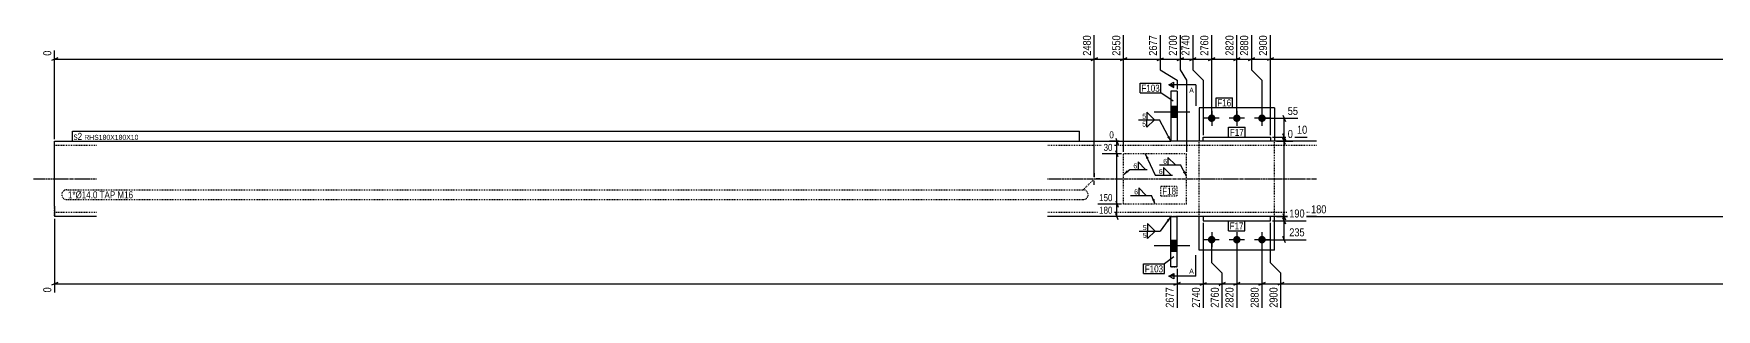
# Model space of a CAD drawing. Header units: millimetres. Extents: x 12 to 53594, y 7 to 1833.
# Drawn here: x 12 to 4026, y 8 to 667 of the extents above; entities that cross this region are included whole.
import ezdxf

# ---------------------------------------------------------------- set-up
doc = ezdxf.new("R2010")
doc.units = ezdxf.units.MM
doc.linetypes.add('DXK_LINE_DOT2', pattern=[3.9198, 1.9599, -1.9599])
doc.linetypes.add('DXK_LINE_DOT3', pattern=[5.9187, 2.979, -0.9799, 0.9799, -0.9799])
for name, color, linetype in [('MÅLSÆTNING', 7, 'Continuous'), ('STÅL', 7, 'Continuous'), ('TEKST', 7, 'Continuous')]:
    doc.layers.add(name, color=color, linetype=linetype)
doc.styles.add('Arial', font='ARIAL.TTF', dxfattribs={"height": 0.2})
doc.styles.add('Arial Narrow', font='ARIALN.TTF', dxfattribs={"height": 0.2})

msp = doc.modelspace()

# ---------------------------------------------------------------- hatches: boundary and pattern name
at = {"layer": 'STÅL', "linetype": 'Continuous'}
for points in [[(2739.5, 466.6), (2739.5, 492.6), (2724.5, 492.6), (2724.5, 466.6)], [(2739.5, 466.6), (2739.5, 492.6), (2724.5, 492.6), (2724.5, 466.6)], [(2822, 455.7, -1), (2822, 473.7, -1)], [(2882, 455.7, -1), (2882, 473.7, -1)], [(2942, 455.7, -1), (2942, 473.7, -1)], [(2724.5, 172.6), (2724.5, 146.6), (2739.5, 146.6), (2739.5, 172.6)], [(2724.5, 172.6), (2724.5, 146.6), (2739.5, 146.6), (2739.5, 172.6)], [(2822, 165.6, -1), (2822, 183.6, -1)], [(2882, 165.6, -1), (2882, 183.6, -1)], [(2942, 165.6, -1), (2942, 183.6, -1)]]:
    msp.add_hatch(color=96, dxfattribs=at).paths.add_polyline_path(points)
at = {"layer": 'TEKST', "linetype": 'Continuous'}
for color, points in [(30, [(2732, 544.3), (2732, 538.1), (2719.5, 544.3)]), (3, [(2721.5, 422.2), (2724.5, 409.6), (2716, 419.3)]), (3, [(2666.2, 367), (2663.7, 379.7), (2671.8, 369.6)]), (3, [(2758.9, 338.6), (2762, 326.1), (2753.4, 335.7)]), (3, [(2685.4, 272.4), (2687.5, 259.7), (2679.7, 269.9)]), (3, [(2714.6, 221.4), (2724.5, 229.6), (2719.7, 217.7)]), (30, [(2732, 93.4), (2732, 87.2), (2719.5, 87.2)])]:
    msp.add_hatch(color=color, dxfattribs=at).paths.add_polyline_path(points)

# ---------------------------------------------------------------- linework, layer by layer
at = {"layer": 'MÅLSÆTNING', "color": 7, "linetype": 'Continuous'}
for p, q in [((2699.5, 663), (2699.5, 580.7)), ((2747, 663), (2747, 580.7)), ((2777, 663), (2777, 580.7)), ((2822, 469.7), (2822, 663)), ((2822, 469.7), (2822, 663)), ((2882, 469.7), (2882, 663)), ((2917, 663), (2917, 580.7)), ((2962, 424.7), (2962, 663)), ((2962, 424.7), (2962, 663)), ((69.5, 608.7), (54.5, 602.7)), ((62, 414.6), (62, 626.4)), ((62, 605.7), (2542, 605.7)), ((2549.5, 608.7), (2534.5, 602.7)), ((2534.5, 602.7), (2549.5, 608.7)), ((2542, 605.7), (2612, 605.7)), ((2619.5, 608.7), (2604.5, 602.7)), ((2604.5, 602.7), (2619.5, 608.7)), ((2692, 602.7), (2707, 608.7)), ((2739.5, 602.7), (2754.5, 608.7)), ((2769.5, 602.7), (2784.5, 608.7)), ((2777, 605.7), (2822, 605.7)), ((2814.5, 602.7), (2829.5, 608.7)), ((2829.5, 608.7), (2814.5, 602.7)), ((2874.5, 602.7), (2889.5, 608.7)), ((2909.5, 602.7), (2924.5, 608.7)), ((2917, 605.7), (2962, 605.7)), ((2969.5, 608.7), (2954.5, 602.7)), ((2969.5, 608.7), (2954.5, 602.7)), ((2962, 605.7), (6673.4, 605.7)), ((2699.5, 580.7), (2739.5, 555.7)), ((2699.5, 580.7), (2739.5, 555.7)), ((2747, 580.7), (2762, 555.7)), ((2747, 580.7), (2762, 555.7)), ((2777, 580.7), (2802, 555.7)), ((2777, 580.7), (2802, 555.7)), ((2917, 580.7), (2942, 555.7)), ((2917, 580.7), (2942, 555.7)), ((2739.5, 555.7), (2739.5, 534.6)), ((2739.5, 555.7), (2739.5, 534.6)), ((2762, 555.7), (2762, 384.7)), ((2762, 555.7), (2762, 384.7)), ((2802, 555.7), (2802, 424.7)), ((2802, 555.7), (2802, 424.7)), ((2942, 555.7), (2942, 469.7)), ((2942, 555.7), (2942, 469.7)), ((2947, 464.7), (3027.8, 464.7)), ((2992, 472.2), (2998, 457.2)), ((2995, 419.7), (2995, 464.7)), ((2601.5, 409.7), (2578, 409.7)), ((2593.1, 417.2), (2599.1, 402.2)), ((2596.1, 379.7), (2596.1, 409.7)), ((2967, 419.7), (3049.8, 419.7)), ((2967, 419.7), (3049.8, 419.7)), ((2977, 409.7), (3015.7, 409.7)), ((2998, 412.2), (2992, 427.2)), ((2992, 427.2), (2998, 412.2)), ((2998, 402.2), (2992, 417.2)), ((2998, 402.2), (2992, 417.2)), ((2995, 409.7), (2995, 419.7)), ((2995, 229.6), (2995, 409.7)), ((2607, 379.7), (2560.9, 379.7)), ((2607, 379.7), (2560.9, 379.7)), ((2599.1, 372.2), (2593.1, 387.2)), ((2599.1, 372.2), (2593.1, 387.2)), ((2596.1, 259.7), (2596.1, 379.7)), ((2607, 259.7), (2550.3, 259.7)), ((2607, 259.7), (2550.3, 259.7)), ((2593.1, 267.2), (2599.1, 252.2)), ((2593.1, 267.2), (2599.1, 252.2)), ((2596.1, 229.6), (2596.1, 259.7)), ((62, 224.6), (62, 48.6)), ((2607, 229.6), (2550.3, 229.6)), ((2599.1, 222.1), (2593.1, 237.1)), ((2802, 214.6), (2802, 12)), ((2962, 119.3), (2962, 214.6)), ((2962, 119.3), (2962, 214.6)), ((2967, 219.6), (3047.3, 219.6)), ((2977, 229.6), (5131.8, 229.6)), ((2977, 229.6), (5131.8, 229.6)), ((2992, 237.1), (2998, 222.1)), ((2992, 237.1), (2998, 222.1)), ((2998, 212.1), (2992, 227.1)), ((2992, 227.1), (2998, 212.1)), ((2995, 219.6), (2995, 229.6)), ((2995, 174.6), (2995, 219.6)), ((2822, 119.3), (2822, 169.6)), ((2822, 119.3), (2822, 169.6)), ((2882, 169.6), (2882, 12)), ((2882, 169.6), (2882, 12)), ((2942, 169.6), (2942, 12)), ((2947, 174.6), (3047.3, 174.6)), ((2998, 167.1), (2992, 182.1)), ((2739.5, 104.6), (2739.5, 12)), ((2739.5, 104.6), (2739.5, 12)), ((2847, 94.3), (2822, 119.3)), ((2847, 94.3), (2822, 119.3)), ((2847, 12), (2847, 94.3)), ((2987, 94.3), (2962, 119.3)), ((2987, 94.3), (2962, 119.3)), ((2987, 12), (2987, 94.3)), ((2987, 12), (2987, 94.3)), ((69.5, 72.3), (54.5, 66.3)), ((62, 69.3), (2739.5, 69.3)), ((2747, 72.3), (2732, 66.3)), ((2732, 66.3), (2747, 72.3)), ((2794.5, 66.3), (2809.5, 72.3)), ((2802, 69.3), (2847, 69.3)), ((2854.5, 72.3), (2839.5, 66.3)), ((2874.5, 66.3), (2889.5, 72.3)), ((2889.5, 72.3), (2874.5, 66.3)), ((2934.5, 66.3), (2949.5, 72.3)), ((2942, 69.3), (2987, 69.3)), ((2994.5, 72.3), (2979.5, 66.3)), ((2994.5, 72.3), (2979.5, 66.3)), ((2987, 69.3), (5227, 69.3))]:
    msp.add_line(p, q, dxfattribs=at)
at = {"layer": 'STÅL', "color": 2, "linetype": 'Continuous'}
for p, q in [((2724.5, 529.6), (2724.5, 409.6)), ((2739.5, 529.6), (2724.5, 529.6)), ((2739.5, 529.6), (2739.5, 409.6)), ((2792, 489.7), (2792, 409.6)), ((2972, 489.7), (2792, 489.7)), ((2972, 489.7), (2972, 409.6)), ((62, 254.6), (62, 409.6)), ((62, 409.6), (162, 409.6)), ((2430, 409.6), (2724.5, 409.6)), ((2739.5, 409.6), (2724.5, 409.6)), ((3072, 409.6), (2739.5, 409.6)), ((2802, 409.7), (2802, 419.7)), ((2802, 419.7), (2962, 419.7)), ((2962, 419.7), (2962, 409.7)), ((62, 254.6), (62, 229.6)), ((162, 229.6), (62, 229.6)), ((2724.5, 229.6), (2430, 229.6)), ((2724.5, 109.6), (2724.5, 229.6)), ((2724.5, 229.6), (2739.5, 229.6)), ((2739.5, 109.6), (2739.5, 229.6)), ((3072, 229.6), (2739.5, 229.6)), ((2792, 149.7), (2792, 229.6)), ((2802, 229.6), (2802, 219.6)), ((2802, 219.6), (2962, 219.6)), ((2962, 219.6), (2962, 229.6)), ((2972, 149.7), (2972, 229.6)), ((2972, 149.7), (2792, 149.7)), ((2739.5, 109.6), (2724.5, 109.6))]:
    msp.add_line(p, q, dxfattribs=at)
at = {"layer": 'STÅL', "color": 7, "linetype": 'DXK_LINE_DOT2'}
for p, q in [((2739.5, 529.6), (2724.5, 529.6)), ((2739.5, 409.6), (2724.5, 409.6)), ((2792, 229.6), (2792, 409.6)), ((2962, 409.7), (2802, 409.7)), ((2972, 229.6), (2972, 409.6)), ((162, 399.6), (62, 399.6)), ((3072, 399.6), (2430, 399.6)), ((2762, 379.7), (2612, 379.7)), ((2612, 259.7), (2612, 379.7)), ((2762, 259.7), (2762, 379.7)), ((62, 231.6), (62, 254.6)), ((2762, 259.7), (2612, 259.7)), ((162, 239.6), (62, 239.6)), ((3072, 239.6), (2430, 239.6)), ((3072, 229.6), (2724.5, 229.6)), ((2962, 229.6), (2802, 229.6)), ((2724.5, 109.6), (2739.5, 109.6))]:
    msp.add_line(p, q, dxfattribs=at)
at = {"layer": 'STÅL', "color": 96, "linetype": 'Continuous'}
for p, q in [((2739.5, 492.6), (2724.5, 492.6)), ((2739.5, 492.6), (2724.5, 492.6)), ((2822, 482.7), (2822, 446.7)), ((2882, 482.7), (2882, 446.7)), ((2942, 482.7), (2942, 446.7)), ((2769.5, 479.6), (2684.5, 479.6)), ((2769.5, 479.6), (2684.5, 479.6)), ((2739.5, 466.6), (2724.5, 466.6)), ((2739.5, 466.6), (2724.5, 466.6)), ((2840, 464.7), (2804, 464.7)), ((2900, 464.7), (2864, 464.7)), ((2960, 464.7), (2924, 464.7)), ((2542, 333.6), (2542, 324.3)), ((2528, 319.6), (2537.3, 319.6)), ((2542, 305.6), (2542, 315)), ((2556, 319.6), (2546.7, 319.6)), ((2739.5, 172.6), (2724.5, 172.6)), ((2739.5, 172.6), (2724.5, 172.6)), ((2840, 174.6), (2804, 174.6)), ((2822, 192.6), (2822, 156.6)), ((2900, 174.6), (2864, 174.6)), ((2882, 192.6), (2882, 156.6)), ((2960, 174.6), (2924, 174.6)), ((2942, 192.6), (2942, 156.6)), ((2769.5, 159.6), (2684.5, 159.6)), ((2769.5, 159.6), (2684.5, 159.6)), ((2739.5, 146.6), (2724.5, 146.6)), ((2739.5, 146.6), (2724.5, 146.6))]:
    msp.add_line(p, q, dxfattribs=at)
at = {"layer": 'STÅL', "color": 7, "linetype": 'DXK_LINE_DOT3'}
for p, q in [((12, 319.6), (162, 319.6)), ((2430, 319.6), (3072, 319.6))]:
    msp.add_line(p, q, dxfattribs=at)
at = {"layer": 'TEKST', "color": 30, "linetype": 'Continuous'}
for p, q in [((2719.5, 544.3), (2732, 550.6)), ((2719.5, 544.3), (2732, 538.1)), ((2732, 538.1), (2732, 550.6)), ((2719.5, 87.2), (2732, 93.4))]:
    msp.add_line(p, q, dxfattribs=at)
at = {"layer": 'TEKST', "color": 3, "linetype": 'Continuous'}
for p, q in [((2724.5, 409.6), (2697.9, 461)), ((2762, 326.1), (2747.6, 353.2)), ((2687.5, 259.7), (2678.4, 280.5)), ((2724.5, 229.6), (2699.4, 195))]:
    msp.add_line(p, q, dxfattribs=at)

# ---------------------------------------------------------------- wipeouts: each hides what was drawn before it
at = {"color": 0}
for points in [[(2512.4, 273.4), (2512.4, 290.9), (93.8, 290.9), (93.8, 273.4)], [(2645.7, 282), (2645.7, 296.5), (2636.1, 296.5), (2636.1, 282)]]:
    msp.add_wipeout(points, dxfattribs=at).dxf.layer = 'TEKST'
at = {"color": 0, "linetype": 'Continuous'}
msp.add_wipeout([(2779.5, 93.4), (2779.5, 105.9), (2768.4, 105.9), (2768.4, 93.4)], dxfattribs=at).dxf.layer = 'TEKST'

# ---------------------------------------------------------------- next in the draw order: linework, layer by layer
at = {"layer": 'TEKST', "color": 3, "linetype": 'Continuous'}
for p, q in [((2666.1, 280.5), (2648.3, 298.4)), ((2648.3, 298.4), (2648.3, 280.5)), ((2628.3, 280.5), (2678.4, 280.5)), ((2648.3, 280.5), (2666.1, 280.5))]:
    msp.add_line(p, q, dxfattribs=at)
at = {"layer": 'TEKST', "color": 7, "linetype": 'Continuous'}
for q in [(2784.5, 137.2), (2719.5, 87.2)]:
    msp.add_line((2784.5, 87.2), q, dxfattribs=at)

# ---------------------------------------------------------------- next in the draw order: texts
at = {"layer": 'TEKST', "color": 3, "style": 'Arial Narrow'}
msp.add_text('6', height=11.9, dxfattribs=at).set_placement((2637.1, 283))
at = {"layer": 'TEKST', "color": 3, "linetype": 'Continuous', "style": 'Arial'}
msp.add_text('A', height=11.9, dxfattribs=at).set_placement((2768.4, 93.4))

# ---------------------------------------------------------------- next in the draw order: wipeouts: each hides what was drawn before it
at = {"color": 0, "linetype": 'Continuous'}
for points, layer in [([(2958, 667), (2930, 667), (2930, 610.2), (2958, 610.2)], 'MÅLSÆTNING'), ([(58, 630.4), (30, 630.4), (30, 610.2), (58, 610.2)], 'MÅLSÆTNING'), ([(3031.8, 468.7), (3031.8, 496.7), (2999.5, 496.7), (2999.5, 468.7)], 'MÅLSÆTNING'), ([(2592.1, 413.2), (2592.1, 437.7), (2574.5, 437.7), (2574.5, 413.2)], 'MÅLSÆTNING'), ([(2588.9, 263.2), (2588.9, 287.7), (2549.9, 287.7), (2549.9, 263.2)], 'MÅLSÆTNING'), ([(5132.2, 233.6), (5132.2, 261.6), (3055.1, 261.6), (3055.1, 233.6)], 'MÅLSÆTNING'), ([(58, 64.7), (30, 64.7), (30, 44.6), (58, 44.6)], 'MÅLSÆTNING'), ([(2843, 64.7), (2815, 64.7), (2815, 8), (2843, 8)], 'MÅLSÆTNING'), ([(2983, 64.7), (2955, 64.7), (2955, 8), (2983, 8)], 'MÅLSÆTNING'), ([(2779.5, 525.6), (2779.5, 538.1), (2768.4, 538.1), (2768.4, 525.6)], 'TEKST')]:
    msp.add_wipeout(points, dxfattribs=at).dxf.layer = layer
at = {"color": 0}
for points in [[(2698, 528.2), (2698, 545.7), (2654.3, 545.7), (2654.3, 528.2)], [(2665.2, 462.5), (2665.2, 477), (2655.5, 477), (2655.5, 462.5)], [(127.6, 413.1), (127.6, 430.6), (107.3, 430.6), (107.3, 413.1)], [(2898.5, 422.6), (2898.5, 440.1), (2865.5, 440.1), (2865.5, 422.6)], [(2704.6, 330.6), (2704.6, 345.1), (2695, 345.1), (2695, 330.6)], [(2512.4, 273.4), (2512.4, 290.9), (93.8, 290.9), (93.8, 273.4)], [(2737, 282.3), (2737, 299.8), (2704, 299.8), (2704, 282.3)], [(2666.6, 196.5), (2666.6, 211), (2657, 211), (2657, 196.5)], [(2897.9, 199.1), (2897.9, 216.6), (2864.9, 216.6), (2864.9, 199.1)]]:
    msp.add_wipeout(points, dxfattribs=at).dxf.layer = 'TEKST'

# ---------------------------------------------------------------- next in the draw order: linework, layer by layer
at = {"layer": 'MÅLSÆTNING', "color": 7, "linetype": 'Continuous'}
for p, q in [((2612, 384.7), (2612, 663)), ((2612, 384.7), (2612, 663)), ((2917, 663), (2917, 580.7)), ((2882, 605.7), (2917, 605.7)), ((2924.5, 608.7), (2909.5, 602.7)), ((2802, 214.6), (2802, 12)), ((2967, 219.6), (3047.3, 219.6)), ((2942, 169.6), (2942, 12)), ((2847, 12), (2847, 94.3)), ((2739.5, 69.3), (2802, 69.3)), ((2794.5, 66.3), (2809.5, 72.3)), ((2839.5, 66.3), (2854.5, 72.3)), ((2847, 69.3), (2882, 69.3)), ((2882, 69.3), (2942, 69.3)), ((2949.5, 72.3), (2934.5, 66.3))]:
    msp.add_line(p, q, dxfattribs=at)
at = {"layer": 'TEKST', "color": 7, "linetype": 'Continuous'}
for q in [(2719.5, 544.3), (2784.5, 494.3)]:
    msp.add_line((2784.5, 544.3), q, dxfattribs=at)
at = {"layer": 'TEKST', "color": 3, "linetype": 'Continuous'}
for p, q in [((2685.6, 461), (2667.7, 478.9)), ((2667.7, 478.9), (2667.7, 461)), ((2667.7, 461), (2685.6, 461)), ((2663.7, 379.7), (2687.2, 329.1)), ((2687.2, 329.1), (2728.6, 329.1)), ((2725, 329.1), (2707.2, 346.9)), ((2707.2, 346.9), (2707.2, 329.1)), ((2707.2, 329.1), (2725, 329.1)), ((2687, 195), (2669.2, 212.9)), ((2669.2, 212.9), (2669.2, 195)), ((2669.2, 195), (2687, 195))]:
    msp.add_line(p, q, dxfattribs=at)
at = {"layer": 'TEKST', "color": 7, "linetype": 'DXK_LINE_DOT2'}
for p, q in [((90.8, 293.9), (2515.4, 293.9)), ((2542, 319.6), (2515.4, 293.9)), ((90.8, 270.4), (2515.4, 270.4))]:
    msp.add_line(p, q, dxfattribs=at)
for centre, start, end in [((90.8, 282.1), 90, 270), ((2515.4, 282.1), 270, 90)]:
    msp.add_arc(centre, 11.8, start, end, dxfattribs=at)

# ---------------------------------------------------------------- next in the draw order: texts
at = {"layer": 'MÅLSÆTNING', "color": 3, "linetype": 'Continuous', "style": 'Arial Narrow'}
for s, height, p in [('2900', 19.09, (2954, 614.2)), ('0', 19.1, (54, 614.2)), ('0', 19.1, (54, 48.6)), ('2760', 19.09, (2839, 12)), ('2900', 19.09, (2979, 12))]:
    msp.add_text(s, height=height, rotation=90.0002, dxfattribs=at).set_placement(p)
for s, height, p in [('55', 19.09, (3003.5, 472.7)), ('0', 16.7, (2578, 416.7)), ('180', 19.09, (3059.1, 237.6))]:
    msp.add_text(s, height=height, dxfattribs=at).set_placement(p)
at = {"layer": 'TEKST', "color": 3, "linetype": 'Continuous', "style": 'Arial'}
msp.add_text('A', height=11.9, dxfattribs=at).set_placement((2768.4, 525.6))
at = {"layer": 'TEKST', "color": 3, "style": 'Arial Narrow'}
for s, height, p in [('6', 11.9, (2696, 331.6)), ('1*Ø14.0 TAP M16', 16.702, (93.8, 273.4))]:
    msp.add_text(s, height=height, dxfattribs=at).set_placement(p)

# ---------------------------------------------------------------- next in the draw order: wipeouts: each hides what was drawn before it
at = {"color": 0, "linetype": 'Continuous'}
for points in [[(3053.8, 423.7), (3053.8, 451.7), (3021.5, 451.7), (3021.5, 423.7)], [(2588.9, 233.1), (2588.9, 257.6), (2549.9, 257.6), (2549.9, 233.1)]]:
    msp.add_wipeout(points, dxfattribs=at).dxf.layer = 'MÅLSÆTNING'
at = {"color": 0}
for points in [[(2698, 528.2), (2698, 545.7), (2654.3, 545.7), (2654.3, 528.2)], [(127.6, 413.1), (127.6, 430.6), (107.3, 430.6), (107.3, 413.1)], [(2898.5, 422.6), (2898.5, 440.1), (2865.5, 440.1), (2865.5, 422.6)], [(2737, 282.3), (2737, 299.8), (2704, 299.8), (2704, 282.3)], [(2897.9, 199.1), (2897.9, 216.6), (2864.9, 216.6), (2864.9, 199.1)]]:
    msp.add_wipeout(points, dxfattribs=at).dxf.layer = 'TEKST'

# ---------------------------------------------------------------- next in the draw order: linework, layer by layer
at = {"layer": 'MÅLSÆTNING', "color": 7, "linetype": 'Continuous'}
msp.add_line((2977, 409.7), (3015.7, 409.7), dxfattribs=at)
at = {"layer": 'TEKST', "color": 7, "linetype": 'Continuous'}
for p, q in [((2651.3, 548.7), (2701, 548.7)), ((2651.3, 525.2), (2651.3, 548.7)), ((2651.3, 525.2), (2701, 525.2)), ((2701, 525.2), (2701, 548.7)), ((2730.4, 505.8), (2701, 525.2)), ((2862.5, 443.1), (2901.5, 443.1)), ((2862.5, 419.6), (2862.5, 443.1)), ((2901.5, 419.6), (2901.5, 443.1)), ((104.3, 410.1), (104.3, 433.6)), ((2862.5, 419.6), (2901.5, 419.6)), ((2861.9, 219.6), (2900.9, 219.6)), ((2861.9, 196.1), (2861.9, 219.6)), ((2900.9, 196.1), (2900.9, 219.6)), ((2861.9, 196.1), (2900.9, 196.1))]:
    msp.add_line(p, q, dxfattribs=at)
at = {"layer": 'TEKST', "color": 7, "linetype": 'DXK_LINE_DOT2'}
for p, q in [((2701, 302.8), (2740, 302.8)), ((2701, 279.3), (2701, 302.8)), ((2740, 279.3), (2740, 302.8)), ((2701.7, 279.3), (2701, 279.3)), ((2701, 279.3), (2740, 279.3))]:
    msp.add_line(p, q, dxfattribs=at)

# ---------------------------------------------------------------- next in the draw order: texts
at = {"layer": 'MÅLSÆTNING', "color": 3, "linetype": 'Continuous', "style": 'Arial Narrow'}
for s, height, p in [('10', 19.09, (3025.5, 427.7)), ('150', 16.7, (2553.4, 266.7)), ('180', 16.7, (2553.4, 236.6))]:
    msp.add_text(s, height=height, dxfattribs=at).set_placement(p)
at = {"layer": 'TEKST', "color": 3, "style": 'Arial Narrow'}
for s, p in [('F103', (2654.3, 528.2)), ('F17', (2865.5, 422.6)), ('F18', (2704, 282.3)), ('F17', (2864.9, 199.1))]:
    msp.add_text(s, height=16.7, dxfattribs=at).set_placement(p)

# ---------------------------------------------------------------- next in the draw order: wipeouts: each hides what was drawn before it
at = {"color": 0, "linetype": 'Continuous'}
for points, layer in [([(2913, 667), (2885, 667), (2885, 610.2), (2913, 610.2)], 'MÅLSÆTNING'), ([(2588.9, 383.2), (2588.9, 407.7), (2560.6, 407.7), (2560.6, 383.2)], 'MÅLSÆTNING'), ([(3047.7, 223.6), (3047.7, 251.6), (3003.1, 251.6), (3003.1, 223.6)], 'MÅLSÆTNING'), ([(2735.5, 64.7), (2707.5, 64.7), (2707.5, 8), (2735.5, 8)], 'MÅLSÆTNING'), ([(2798, 64.7), (2770, 64.7), (2770, 8), (2798, 8)], 'MÅLSÆTNING'), ([(2878, 64.7), (2850, 64.7), (2850, 8), (2878, 8)], 'MÅLSÆTNING'), ([(2938, 64.7), (2910, 64.7), (2910, 8), (2938, 8)], 'MÅLSÆTNING'), ([(2665.2, 443.8), (2665.2, 458.3), (2655.5, 458.3), (2655.5, 443.8)], 'TEKST'), ([(2666.6, 177.8), (2666.6, 192.3), (2657, 192.3), (2657, 177.8)], 'TEKST')]:
    msp.add_wipeout(points, dxfattribs=at).dxf.layer = layer
at = {"color": 0}
for points in [[(2503.9, 413.1), (2503.9, 425.6), (132.8, 425.6), (132.8, 413.1)], [(2714.9, 354.7), (2714.9, 369.2), (2705.3, 369.2), (2705.3, 354.7)], [(2643.9, 344.1), (2643.9, 358.6), (2634.3, 358.6), (2634.3, 344.1)]]:
    msp.add_wipeout(points, dxfattribs=at).dxf.layer = 'TEKST'

# ---------------------------------------------------------------- next in the draw order: hatches: boundary and pattern name
at = {"layer": 'TEKST', "linetype": 'Continuous'}
msp.add_hatch(color=3, dxfattribs=at).paths.add_polyline_path([(2623.5, 335.9), (2612, 330.1), (2619.4, 340.6)])

# ---------------------------------------------------------------- next in the draw order: linework, layer by layer
at = {"layer": 'MÅLSÆTNING', "color": 7, "linetype": 'Continuous'}
for p, q in [((2542, 324.6), (2542, 663)), ((2542, 324.6), (2542, 663)), ((2882, 469.7), (2882, 663)), ((2822, 605.7), (2882, 605.7)), ((2889.5, 608.7), (2874.5, 602.7))]:
    msp.add_line(p, q, dxfattribs=at)
at = {"layer": 'TEKST', "color": 3, "linetype": 'Continuous'}
for p, q in [((2647.8, 461), (2697.9, 461)), ((2667.7, 461), (2685.6, 461)), ((2685.6, 461), (2667.7, 443.2)), ((2667.7, 443.2), (2667.7, 461)), ((2735.3, 353.2), (2717.5, 371)), ((2717.5, 371), (2717.5, 353.2)), ((2612, 330.1), (2626.5, 342.6)), ((2626.5, 342.6), (2667.9, 342.6)), ((2664.3, 342.6), (2646.5, 360.5)), ((2646.5, 360.5), (2646.5, 342.6)), ((2646.5, 342.6), (2664.3, 342.6)), ((2697.5, 353.2), (2747.6, 353.2)), ((2717.5, 353.2), (2735.3, 353.2)), ((2649.2, 195), (2699.4, 195)), ((2669.2, 195), (2687, 195)), ((2687, 195), (2669.2, 177.2)), ((2669.2, 177.2), (2669.2, 195))]:
    msp.add_line(p, q, dxfattribs=at)
at = {"layer": 'TEKST', "color": 30, "linetype": 'Continuous'}
for p, q in [((2732, 80.9), (2719.5, 87.2)), ((2732, 93.4), (2732, 80.9))]:
    msp.add_line(p, q, dxfattribs=at)

# ---------------------------------------------------------------- next in the draw order: texts
at = {"layer": 'MÅLSÆTNING', "color": 3, "linetype": 'Continuous', "style": 'Arial Narrow'}
for s, p in [('2880', (2909, 614.2)), ('2677', (2731.5, 12)), ('2740', (2794, 12)), ('2820', (2874, 12)), ('2880', (2934, 12))]:
    msp.add_text(s, height=19.09, rotation=90.0002, dxfattribs=at).set_placement(p)
for s, height, p in [('30', 16.7, (2564.1, 386.7)), ('190', 19.09, (3007.1, 227.6))]:
    msp.add_text(s, height=height, dxfattribs=at).set_placement(p)
at = {"layer": 'TEKST', "color": 3, "style": 'Arial Narrow'}
for s, p in [('5', (2656.5, 463.5)), ('6', (2706.3, 355.7)), ('6', (2635.3, 345.1)), ('5', (2658, 197.5))]:
    msp.add_text(s, height=11.9, dxfattribs=at).set_placement(p)
at = {"layer": 'TEKST', "color": 3, "linetype": 'Continuous', "style": 'Arial Narrow'}
for p in [(2656.5, 444.8), (2658, 178.8)]:
    msp.add_text('5', height=11.9, dxfattribs=at).set_placement(p)

# ---------------------------------------------------------------- next in the draw order: wipeouts: each hides what was drawn before it
at = {"color": 0, "linetype": 'Continuous'}
for points in [[(3019.7, 413.7), (3019.7, 441.7), (2999.5, 441.7), (2999.5, 413.7)], [(3047.7, 178.6), (3047.7, 206.6), (3003.1, 206.6), (3003.1, 178.6)]]:
    msp.add_wipeout(points, dxfattribs=at).dxf.layer = 'MÅLSÆTNING'
at = {"color": 0}
msp.add_wipeout([(2503.9, 413.1), (2503.9, 425.6), (132.8, 425.6), (132.8, 413.1)], dxfattribs=at).dxf.layer = 'TEKST'

# ---------------------------------------------------------------- next in the draw order: linework, layer by layer
at = {"layer": 'TEKST', "color": 7, "linetype": 'Continuous'}
for p, q in [((104.3, 433.6), (2506.9, 433.6)), ((104.3, 410.1), (2506.9, 410.1)), ((2506.9, 410.1), (2506.9, 433.6))]:
    msp.add_line(p, q, dxfattribs=at)

# ---------------------------------------------------------------- next in the draw order: texts
at = {"layer": 'MÅLSÆTNING', "color": 3, "linetype": 'Continuous', "style": 'Arial Narrow'}
for s, height, p in [('0', 19.1, (3003.5, 417.7)), ('235', 19.09, (3007.1, 182.6))]:
    msp.add_text(s, height=height, dxfattribs=at).set_placement(p)
at = {"layer": 'TEKST', "color": 3, "style": 'Arial Narrow'}
for s, height, p in [('s2', 16.7, (107.3, 413.1)), ('RHS180X180X10', 11.93, (132.8, 413.1))]:
    msp.add_text(s, height=height, dxfattribs=at).set_placement(p)

# ---------------------------------------------------------------- next in the draw order: wipeouts: each hides what was drawn before it
at = {"color": 0, "linetype": 'Continuous'}
for points in [[(2538, 667), (2510, 667), (2510, 610.2), (2538, 610.2)], [(2818, 667), (2790, 667), (2790, 610.2), (2818, 610.2)], [(2878, 667), (2850, 667), (2850, 610.2), (2878, 610.2)]]:
    msp.add_wipeout(points, dxfattribs=at).dxf.layer = 'MÅLSÆTNING'
at = {"color": 0}
for points in [[(2868.5, 493.1), (2868.5, 510.6), (2835.4, 510.6), (2835.4, 493.1)], [(2706.1, 96.5), (2706.1, 114), (2662.4, 114), (2662.4, 96.5)]]:
    msp.add_wipeout(points, dxfattribs=at).dxf.layer = 'TEKST'

# ---------------------------------------------------------------- next in the draw order: linework, layer by layer
at = {"layer": 'MÅLSÆTNING', "color": 7, "linetype": 'Continuous'}
for p, q in [((2777, 663), (2777, 580.7)), ((2747, 605.7), (2777, 605.7)), ((2784.5, 608.7), (2769.5, 602.7))]:
    msp.add_line(p, q, dxfattribs=at)

# ---------------------------------------------------------------- next in the draw order: texts
at = {"layer": 'MÅLSÆTNING', "color": 3, "linetype": 'Continuous', "style": 'Arial Narrow'}
for s, p in [('2480', (2534, 614.2)), ('2760', (2814, 614.2)), ('2820', (2874, 614.2))]:
    msp.add_text(s, height=19.09, rotation=90.0002, dxfattribs=at).set_placement(p)

# ---------------------------------------------------------------- next in the draw order: wipeouts: each hides what was drawn before it
at = {"color": 0}
for points in [[(2868.5, 493.1), (2868.5, 510.6), (2835.4, 510.6), (2835.4, 493.1)], [(2706.1, 96.5), (2706.1, 114), (2662.4, 114), (2662.4, 96.5)]]:
    msp.add_wipeout(points, dxfattribs=at).dxf.layer = 'TEKST'

# ---------------------------------------------------------------- next in the draw order: linework, layer by layer
at = {"layer": 'TEKST', "color": 7, "linetype": 'Continuous'}
for p, q in [((2832.4, 513.6), (2871.5, 513.6)), ((2832.4, 490.1), (2832.4, 513.6)), ((2832.4, 490.1), (2871.5, 490.1)), ((2871.5, 490.1), (2871.5, 513.6)), ((2732.1, 134), (2709.1, 117)), ((2659.4, 117), (2709.1, 117)), ((2659.4, 93.5), (2659.4, 117)), ((2659.4, 93.5), (2709.1, 93.5)), ((2709.1, 93.5), (2709.1, 117))]:
    msp.add_line(p, q, dxfattribs=at)

# ---------------------------------------------------------------- next in the draw order: texts
at = {"layer": 'TEKST', "color": 3, "style": 'Arial Narrow'}
for s, p in [('F16', (2835.4, 493.1)), ('F103', (2662.4, 96.5))]:
    msp.add_text(s, height=16.7, dxfattribs=at).set_placement(p)

# ---------------------------------------------------------------- next in the draw order: wipeouts: each hides what was drawn before it
at = {"color": 0, "linetype": 'Continuous'}
msp.add_wipeout([(2773, 667), (2745, 667), (2745, 610.2), (2773, 610.2)], dxfattribs=at).dxf.layer = 'MÅLSÆTNING'

# ---------------------------------------------------------------- next in the draw order: linework, layer by layer
at = {"layer": 'MÅLSÆTNING', "color": 7, "linetype": 'Continuous'}
for p, q in [((2747, 663), (2747, 580.7)), ((2699.5, 605.7), (2747, 605.7)), ((2754.5, 608.7), (2739.5, 602.7))]:
    msp.add_line(p, q, dxfattribs=at)

# ---------------------------------------------------------------- next in the draw order: texts
at = {"layer": 'MÅLSÆTNING', "color": 3, "linetype": 'Continuous', "style": 'Arial Narrow'}
msp.add_text('2740', height=19.09, rotation=90.0002, dxfattribs=at).set_placement((2769, 614.2))

# ---------------------------------------------------------------- next in the draw order: wipeouts: each hides what was drawn before it
at = {"color": 0, "linetype": 'Continuous'}
msp.add_wipeout([(2743, 667), (2715, 667), (2715, 610.2), (2743, 610.2)], dxfattribs=at).dxf.layer = 'MÅLSÆTNING'

# ---------------------------------------------------------------- next in the draw order: linework, layer by layer
at = {"layer": 'MÅLSÆTNING', "color": 7, "linetype": 'Continuous'}
for p, q in [((2699.5, 663), (2699.5, 580.7)), ((2612, 605.7), (2699.5, 605.7)), ((2692, 602.7), (2707, 608.7))]:
    msp.add_line(p, q, dxfattribs=at)

# ---------------------------------------------------------------- next in the draw order: texts
at = {"layer": 'MÅLSÆTNING', "color": 3, "linetype": 'Continuous', "style": 'Arial Narrow'}
msp.add_text('2700', height=19.09, rotation=90.0002, dxfattribs=at).set_placement((2739, 614.2))

# ---------------------------------------------------------------- next in the draw order: wipeouts: each hides what was drawn before it
at = {"color": 0, "linetype": 'Continuous'}
for points in [[(2608, 667), (2580, 667), (2580, 610.2), (2608, 610.2)], [(2695.5, 667), (2667.5, 667), (2667.5, 610.2), (2695.5, 610.2)]]:
    msp.add_wipeout(points, dxfattribs=at).dxf.layer = 'MÅLSÆTNING'

# ---------------------------------------------------------------- next in the draw order: texts
at = {"layer": 'MÅLSÆTNING', "color": 3, "linetype": 'Continuous', "style": 'Arial Narrow'}
for s, p in [('2550', (2604, 614.2)), ('2677', (2691.5, 614.2))]:
    msp.add_text(s, height=19.09, rotation=90.0002, dxfattribs=at).set_placement(p)

doc.saveas('drawing.dxf')
